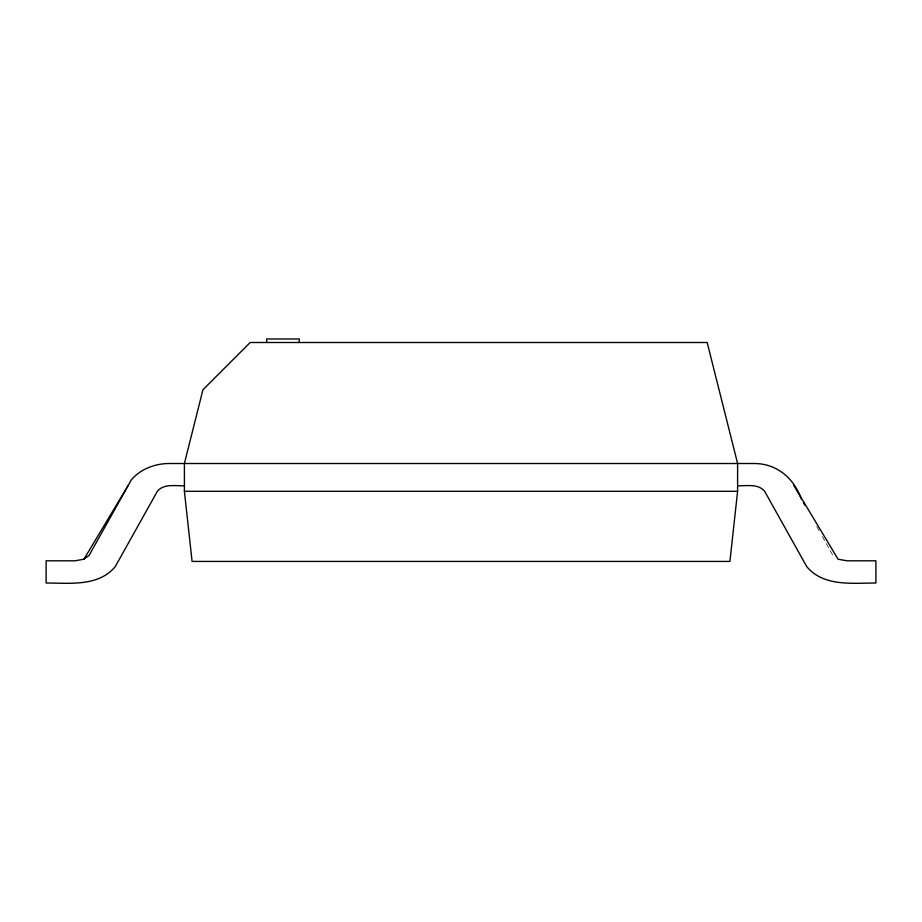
<?xml version="1.0" encoding="UTF-8"?>
<svg xmlns="http://www.w3.org/2000/svg" width="922" height="922" viewBox="0 0 922 922"><rect width="100%" height="100%" fill="white"/><g stroke="black" fill="none" stroke-linecap="round" stroke-linejoin="round"><path stroke-width="0.69" stroke-dasharray="4.61 3.46" d="M816.765 526.531L819.566 531.545M822.378 536.569L832.9 555.39"/><path stroke-width="1.38" d="M737.6 491.311L729.913 561.429L192.087 561.429L184.4 491.311L184.4 463.512L202.944 389.764L250.208 342.5L707.174 342.5L737.6 463.512L737.6 491.311L184.4 491.311M184.4 485.698C175.364 486.148 164.45 483.382 157.512 491.034L115.273 566.581C98.47 586.911 69.392 582.992 46.1 583.015L46.1 560.818L74.878 560.818L83.914 559.228L128.4 485.122M83.914 559.228L89.1 555.39L131.339 479.843C140.375 469.194 154.285 463.893 168.035 463.512L753.966 463.512C776.635 463.42 793.773 477.999 801.322 498.917M737.6 485.698C746.636 486.148 757.55 483.382 764.488 491.034L806.727 566.581C823.53 586.911 852.608 582.992 875.9 583.015L875.9 560.818L847.122 560.818L838.086 559.228L793.6 485.122M803.431 502.686L804.837 505.198M299.235 342.5L299.235 338.985L266.665 338.985L266.665 342.5"/></g></svg>
